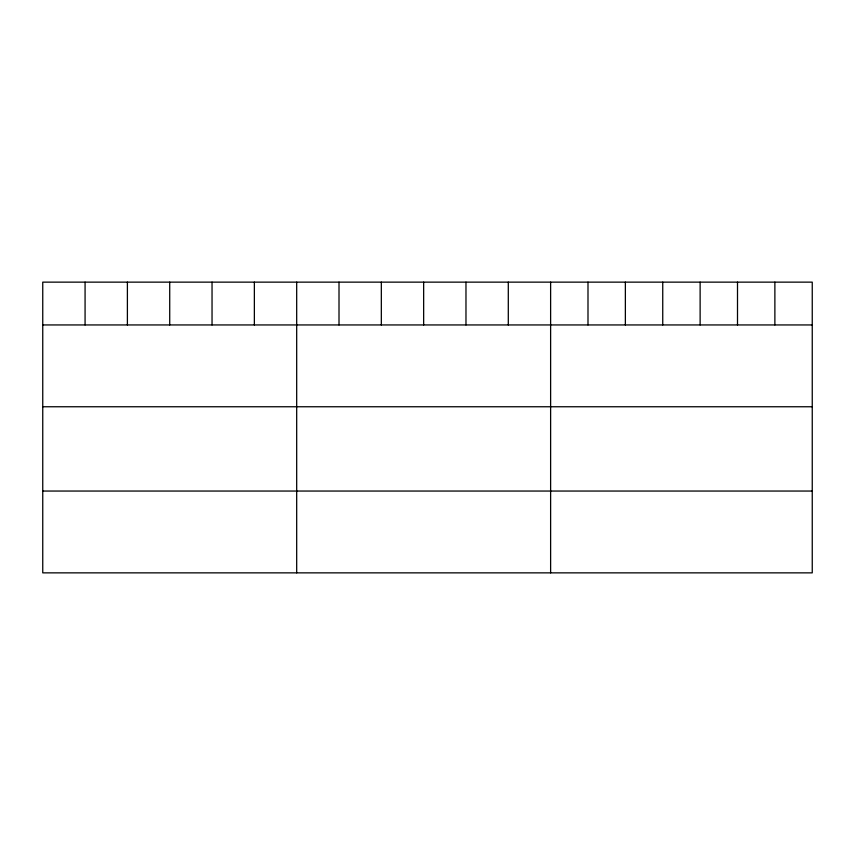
<?xml version="1.0" encoding="UTF-8"?>
<svg xmlns="http://www.w3.org/2000/svg" width="855" height="855" viewBox="0 0 855 855"><rect width="100%" height="100%" fill="white"/><g stroke="black" fill="none" stroke-linecap="round" stroke-linejoin="round"><path stroke-width="1.28" d="M812.25 324.943L812.25 572.861L42.75 572.861L42.75 282.139L812.25 282.139L812.25 324.943L42.75 324.943M42.75 406.756L812.25 406.756M42.75 491.048L812.25 491.048M774.876 282.139L774.876 324.943M737.502 282.139L737.502 324.943M700.127 282.139L700.127 324.943M662.743 282.139L662.743 324.943M625.368 282.139L625.368 324.943M587.994 282.139L587.994 324.943M550.62 282.139L550.62 572.861M508.298 282.139L508.298 324.943M465.975 282.139L465.975 324.943M423.653 282.139L423.653 324.943M381.33 282.139L381.33 324.943M339.007 282.139L339.007 324.943M296.685 282.139L296.685 572.861M254.363 282.139L254.363 324.943M212.04 282.139L212.04 324.943M169.718 282.139L169.718 324.943M127.395 282.139L127.395 324.943M85.073 282.139L85.073 324.943"/></g></svg>
